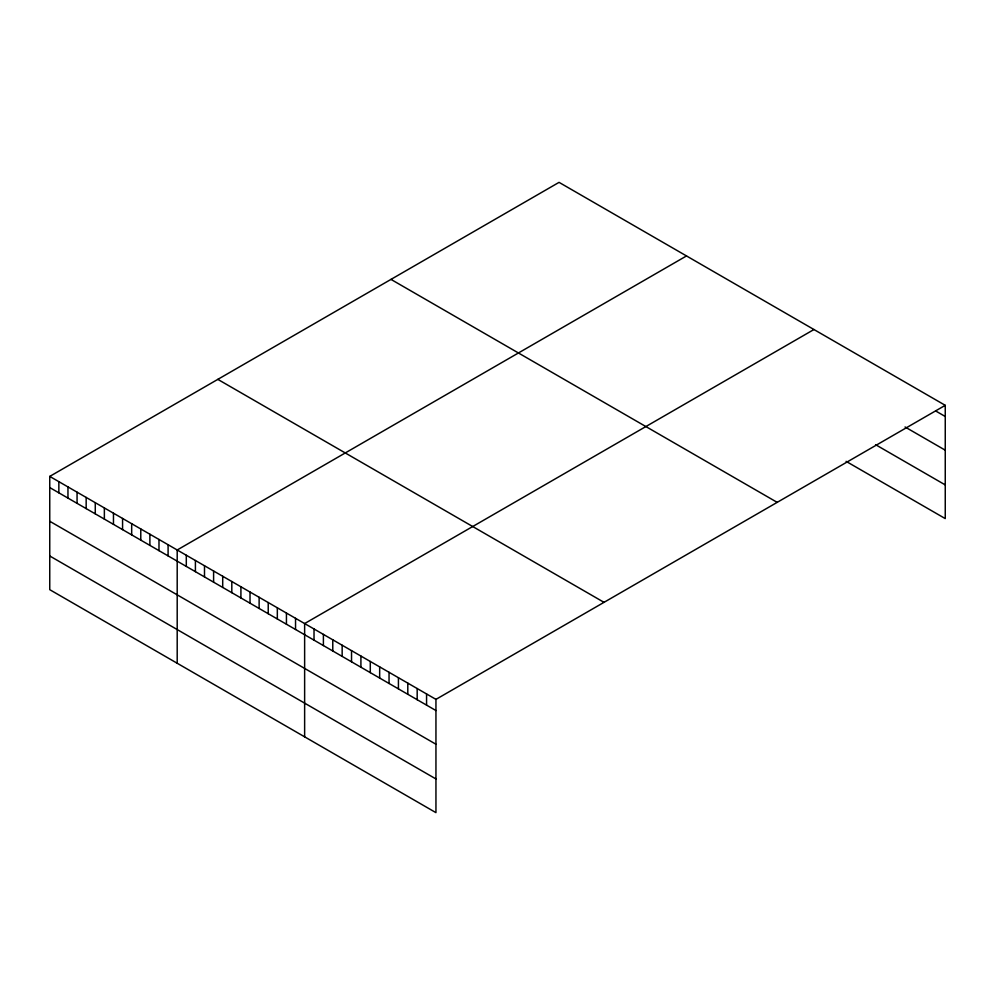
<?xml version="1.0" encoding="UTF-8"?>
<svg xmlns="http://www.w3.org/2000/svg" width="995" height="995" viewBox="0 0 995 995"><rect width="100%" height="100%" fill="white"/><g stroke="black" fill="none" stroke-linecap="round" stroke-linejoin="round"><path stroke-width="1.49" d="M49.75 476.406L435.947 699.373L435.947 812.641L49.75 589.674L49.75 476.406L559.053 182.359L945.25 405.326L945.25 518.594L846.098 461.357M686.5 255.939L177.197 549.986L177.197 663.255M813.947 329.519L304.632 623.567L304.632 736.835M435.947 699.373L945.25 405.326M935.872 411.084L945.25 416.495M905.052 426.979L945.25 450.188M875.575 444.678L945.25 484.901M390.985 279.396L777.182 502.363M217.818 379.369L604.015 602.336M49.75 487.575L435.947 710.542M49.75 521.268L435.947 744.235M49.75 555.981L435.947 778.948M426.569 693.95L426.569 705.132M417.179 688.54L417.179 699.709M407.801 683.13L407.801 694.299M398.423 677.707L398.423 688.888M389.045 672.297L389.045 683.465M379.667 666.886L379.667 678.055M370.289 661.464L370.289 672.645M360.911 656.053L360.911 667.222M351.533 650.63L351.533 661.812M342.156 645.22L342.156 656.389M332.778 639.81L332.778 650.979M323.4 634.387L323.4 645.568M314.022 628.977L314.022 640.146M295.54 618.305L295.54 629.474M286.436 613.044L286.436 624.226M277.331 607.796L277.331 618.965M268.227 602.535L268.227 613.716M259.123 597.286L259.123 608.455M250.019 592.025L250.019 603.206M240.914 586.776L240.914 597.945M231.81 581.515L231.81 592.684M222.706 576.254L222.706 587.436M213.602 571.006L213.602 582.174M204.497 565.745L204.497 576.926M195.406 560.496L195.406 571.665M186.301 555.235L186.301 566.416M168.093 544.725L168.093 555.894M158.989 539.477L158.989 550.645M149.884 534.215L149.884 545.384M140.78 528.954L140.78 540.136M131.676 523.706L131.676 534.875M122.572 518.445L122.572 529.626M113.467 513.196L113.467 524.365M104.363 507.935L104.363 519.116M95.271 502.686L95.271 513.855M86.167 497.425L86.167 508.594M77.063 492.164L77.063 503.346M67.959 486.916L67.959 498.085M58.854 481.655L58.854 492.836"/></g></svg>
